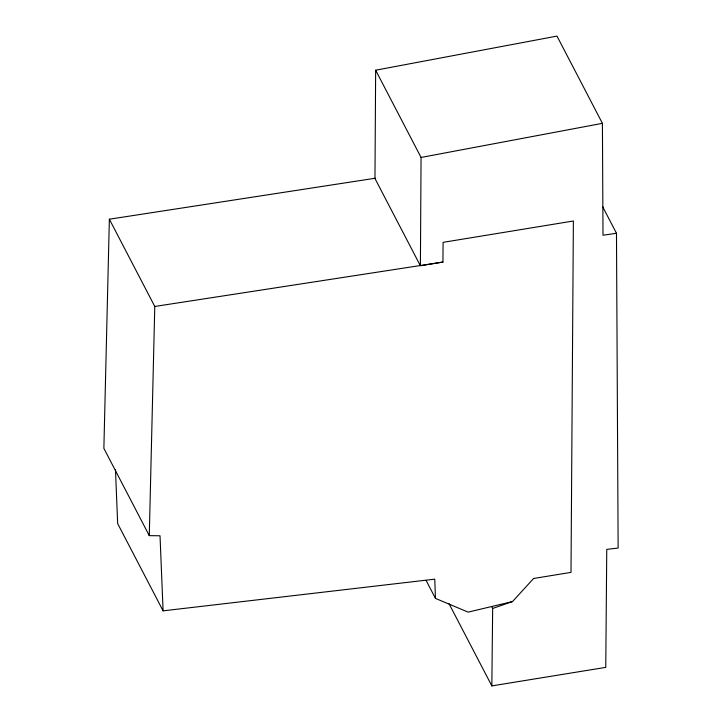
<?xml version="1.0" encoding="UTF-8"?>
<svg xmlns="http://www.w3.org/2000/svg" width="722" height="722" viewBox="0 0 722 722"><rect width="100%" height="100%" fill="white"/><g stroke="black" fill="none" stroke-linecap="round" stroke-linejoin="round"><path stroke-width="1.08" d="M448.994 603.61L491.835 685.9L605.758 667.372L606.76 549.397L618.131 548.052L616.48 233.278L603.005 235.219L602.41 123.345L556.987 36.1L375.648 70.205L374.971 178.533L419.879 264.784M375.648 70.205L421.061 157.45L420.394 265.777L442.947 262.05L443.082 242.348L573.376 220.995L571.003 572.375L533.603 578.484L512.521 601.552L492.657 608.447L491.835 685.9M375.278 178.235L109.365 219.208L103.869 448.38L149.283 535.634L160.022 535.787L163.091 610.848L434.77 579.161L435.456 598.403L468.145 612.13L512.521 601.552M149.283 535.634L154.779 306.462L109.365 219.208M421.061 157.45L602.41 123.345M154.779 306.462L442.947 262.05M602.545 206.51L616.48 233.278M491.619 606.471L492.657 608.447M426.17 580.551L435.456 598.403M163.091 610.848L117.668 523.603L115.475 469.823"/></g></svg>
